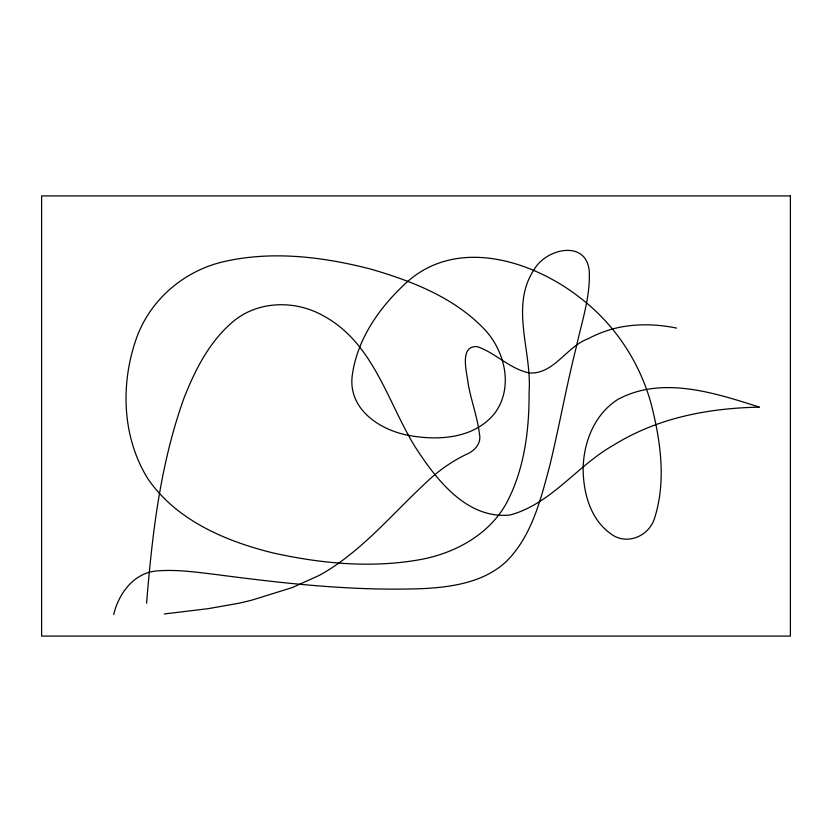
<?xml version="1.0" encoding="UTF-8"?>
<svg xmlns="http://www.w3.org/2000/svg" width="832" height="832" viewBox="0 0 832 832"><rect width="100%" height="100%" fill="white"/><g stroke="black" fill="none" stroke-linecap="round" stroke-linejoin="round"><path stroke-width="1.25" d="M146.588 603.2C152.235 533.749 160.347 463.559 184.163 397.665C194.927 370.479 208.499 343.398 230.672 323.669C256.006 300.373 295.058 299.395 324.074 316.202C373.256 343.158 387.358 401.242 414.617 446.056C435.635 478.691 466.502 519.605 510.13 514.987C551.2 503.838 576.961 465.92 613.007 445.484A228.654 228.654 0 0 1 636.75 432.609C674.97 414.669 717.475 407.94 759.408 407.15C714.886 392.943 662.438 375.606 618.051 399.298C594.131 414.357 582.993 443.279 583.149 470.683C583.648 493.917 590.741 519.397 610.49 533.551C626.621 546.27 649.927 536.026 654.95 516.974C666.297 480.074 660.494 440.315 651.082 403.645C639.735 362.492 615.368 325.239 581.63 298.99C532.657 259.917 454.366 235.404 403.562 285.293C378.279 309.14 357.198 339.882 352.331 374.93C347.495 408.637 379.236 429.946 408.533 435.344C438.506 441.064 475.394 438.568 495.373 412.402C513.063 387.4 505.274 352.872 486.096 331.042C455.562 297.908 412.038 280.987 369.647 268.798C323.107 256.932 273.801 250.806 226.366 261.082C184.163 269.786 148.106 300.893 135.106 342.233C120.422 386.942 122.741 438.537 148.054 479.034C176.727 520.562 225.701 541.258 273.114 552.958C320.819 563.534 370.635 568.308 419.058 559.811C456.102 553.311 492.586 533.052 509.122 497.921C524.982 465.078 529.287 428.064 529.1 391.966C532.064 351.551 509.61 306.186 534.248 269.391C546.01 248.55 586.799 238.992 589.285 271.7C590.325 297.242 581.724 321.901 576.41 346.58C566.446 385.975 559.322 425.994 549.817 465.483C540.769 499.242 532.002 535.714 506.532 561.278C484.588 581.963 453.398 586.934 424.434 588.546C354.786 591.365 285.241 583.606 216.278 574.558C196.799 572.27 177.154 569.306 157.498 570.898C134.16 572.333 118.685 593.372 113.693 614.588M164.289 613.954L208.156 608.67L238.222 603.356A336.866 336.866 0 0 0 252.148 600.049L292.365 587.538L319.145 575.442A178.807 178.807 0 0 0 330.325 568.849C366.995 545.095 395.148 511.129 426.993 481.718C438.578 470.662 451.776 461.406 466.201 454.438C474.261 451.183 481.468 443.768 479.534 434.408C477.422 417.227 471.245 400.847 468.156 383.843C467.23 373.35 458.588 345.457 477.173 346.622C495.695 352.903 509.725 368.961 529.266 372.923C553.852 374.639 566.613 346.455 588.151 338.749A116.813 116.813 0 0 1 618.748 327.496C637.801 323.492 657.55 324.189 676.562 328.089M790.4 195.915L41.6 195.915L41.6 636.085L790.4 636.085L790.4 195.915"/></g></svg>
